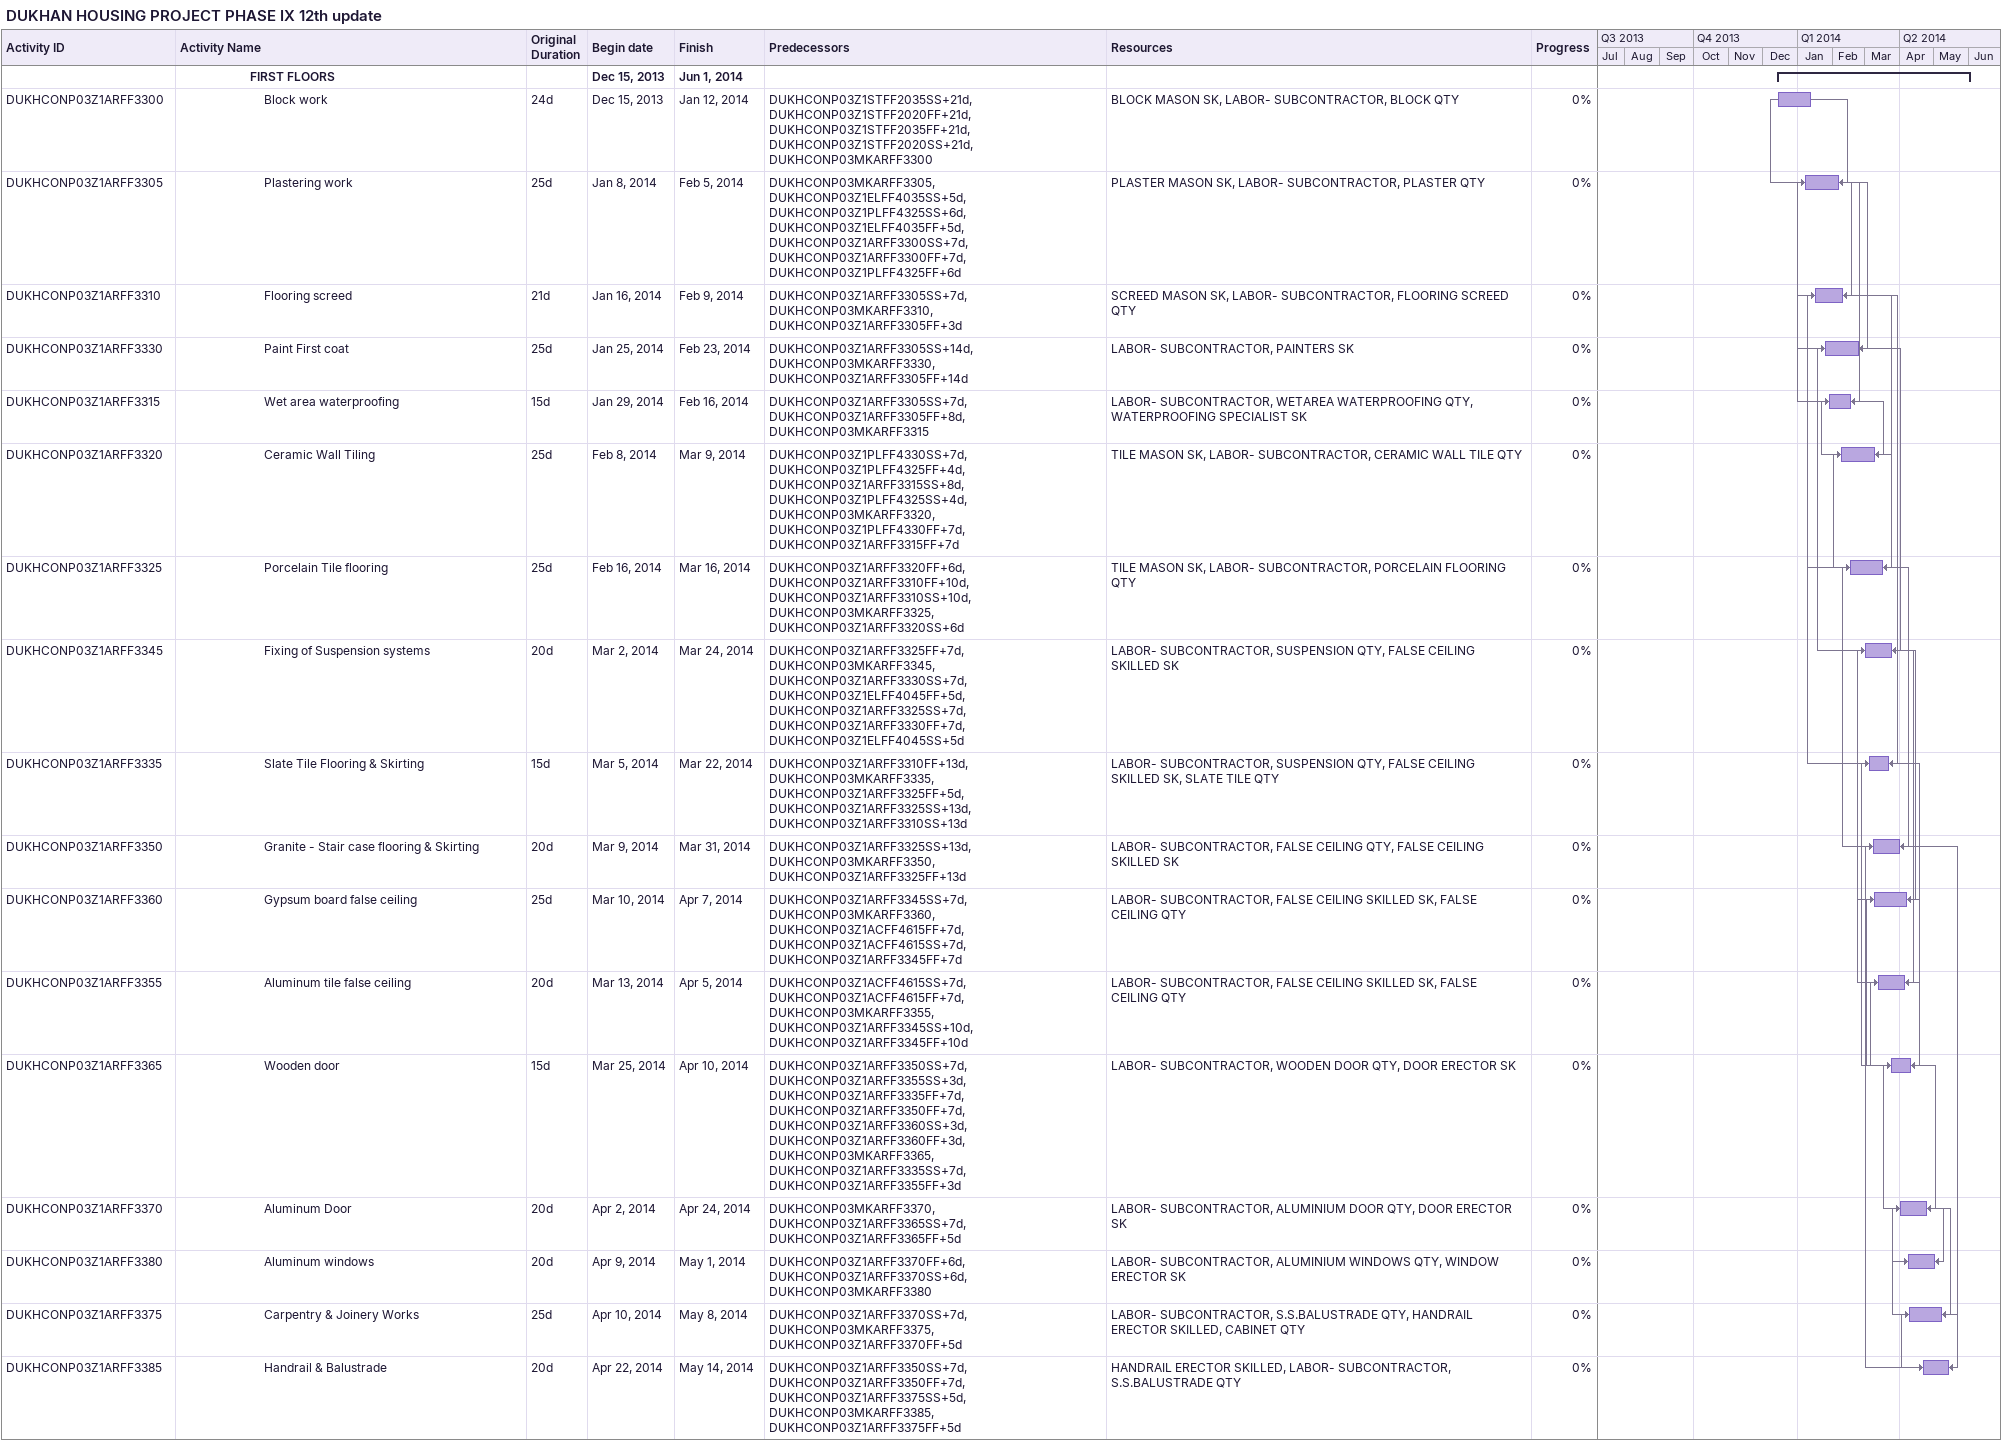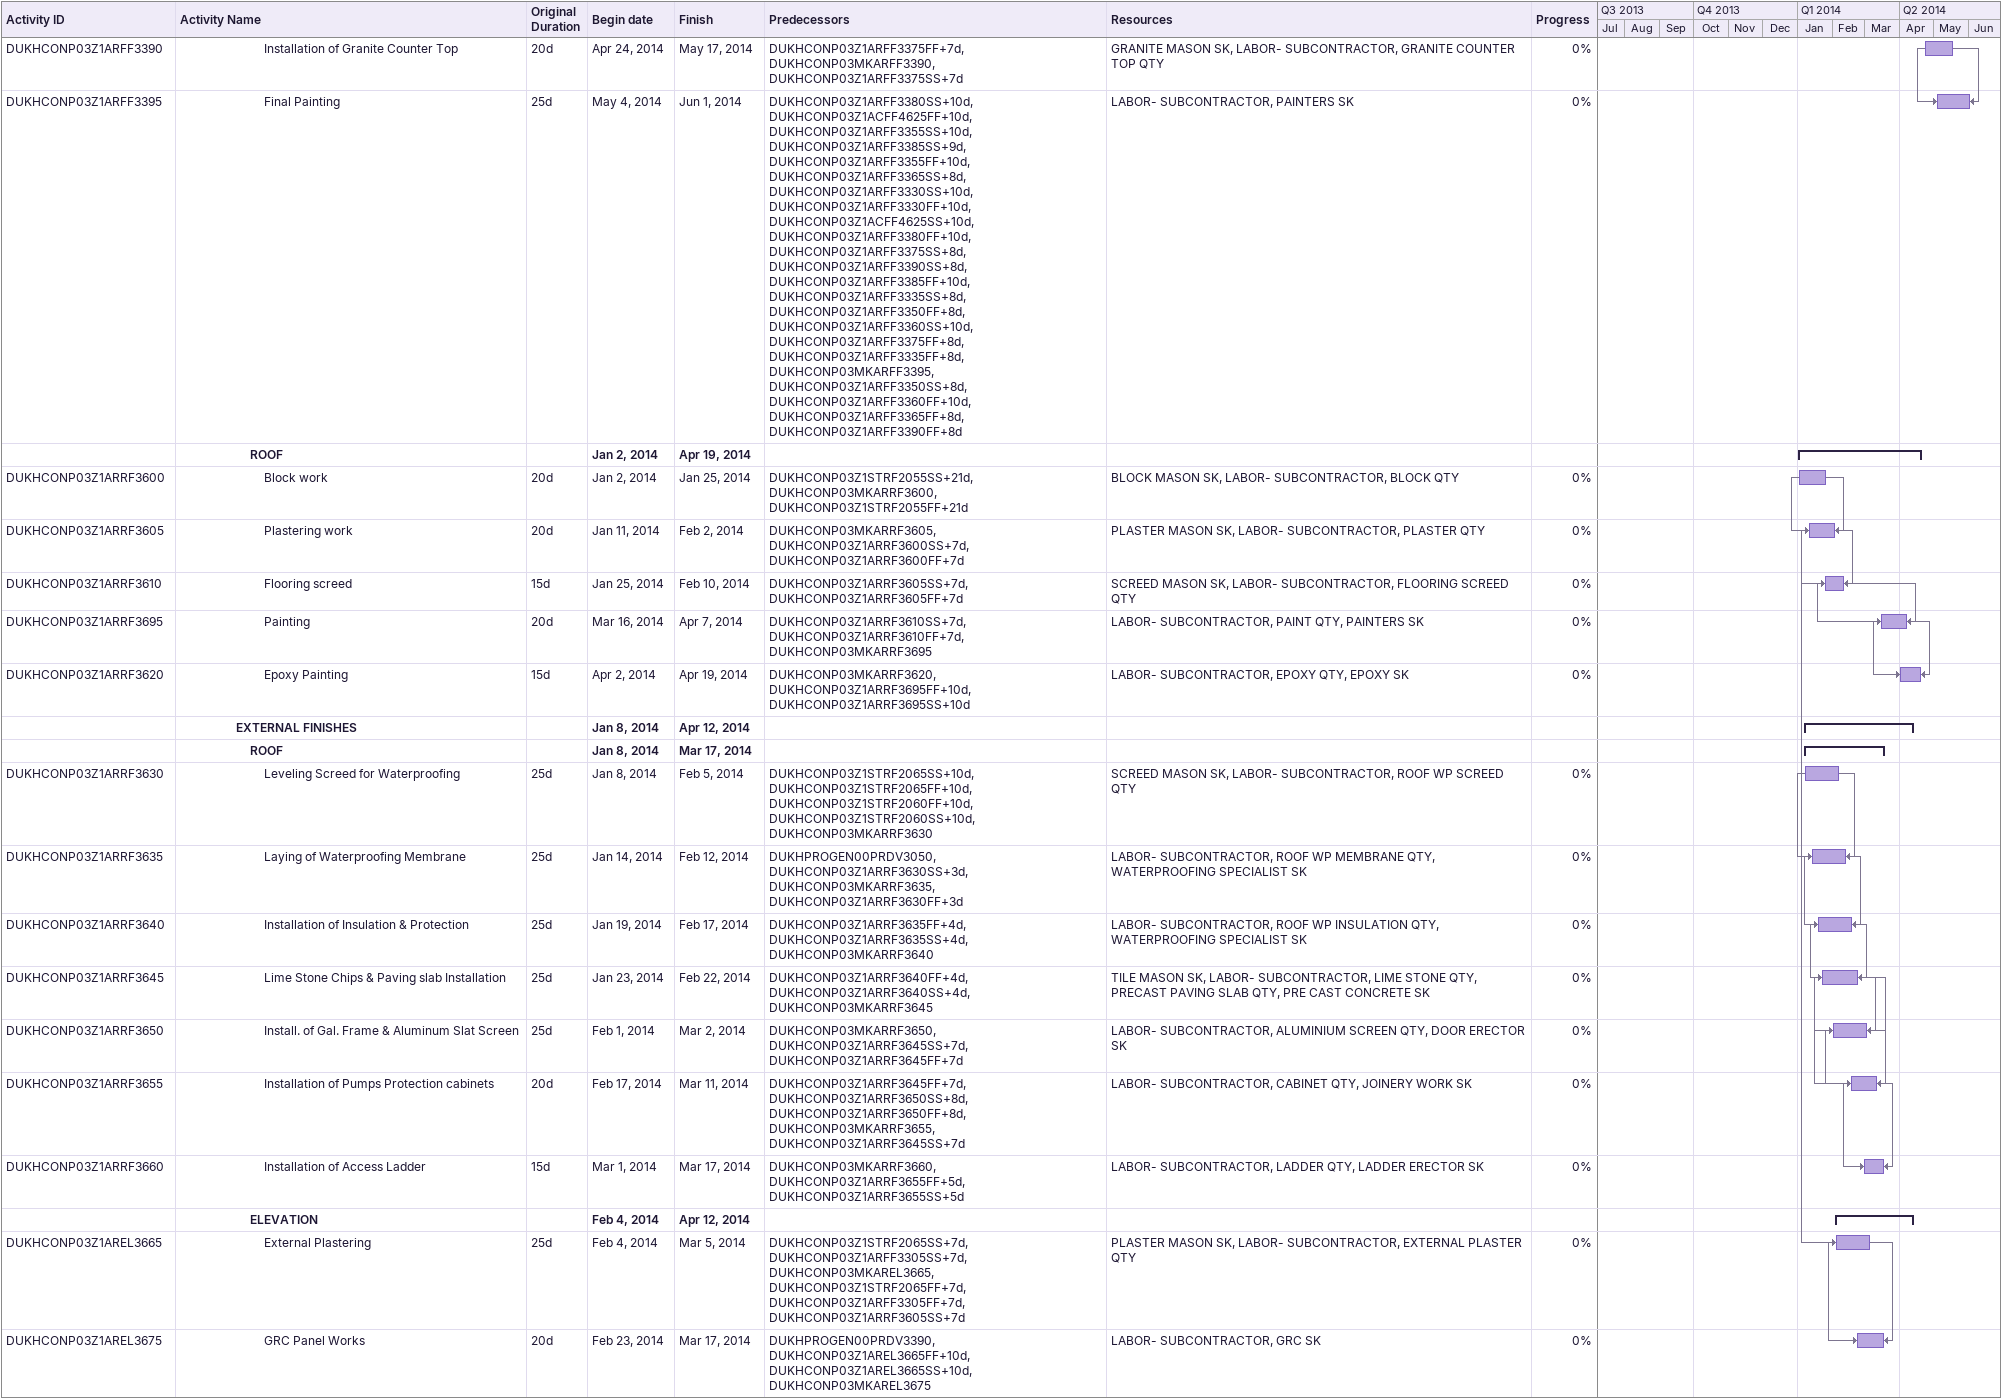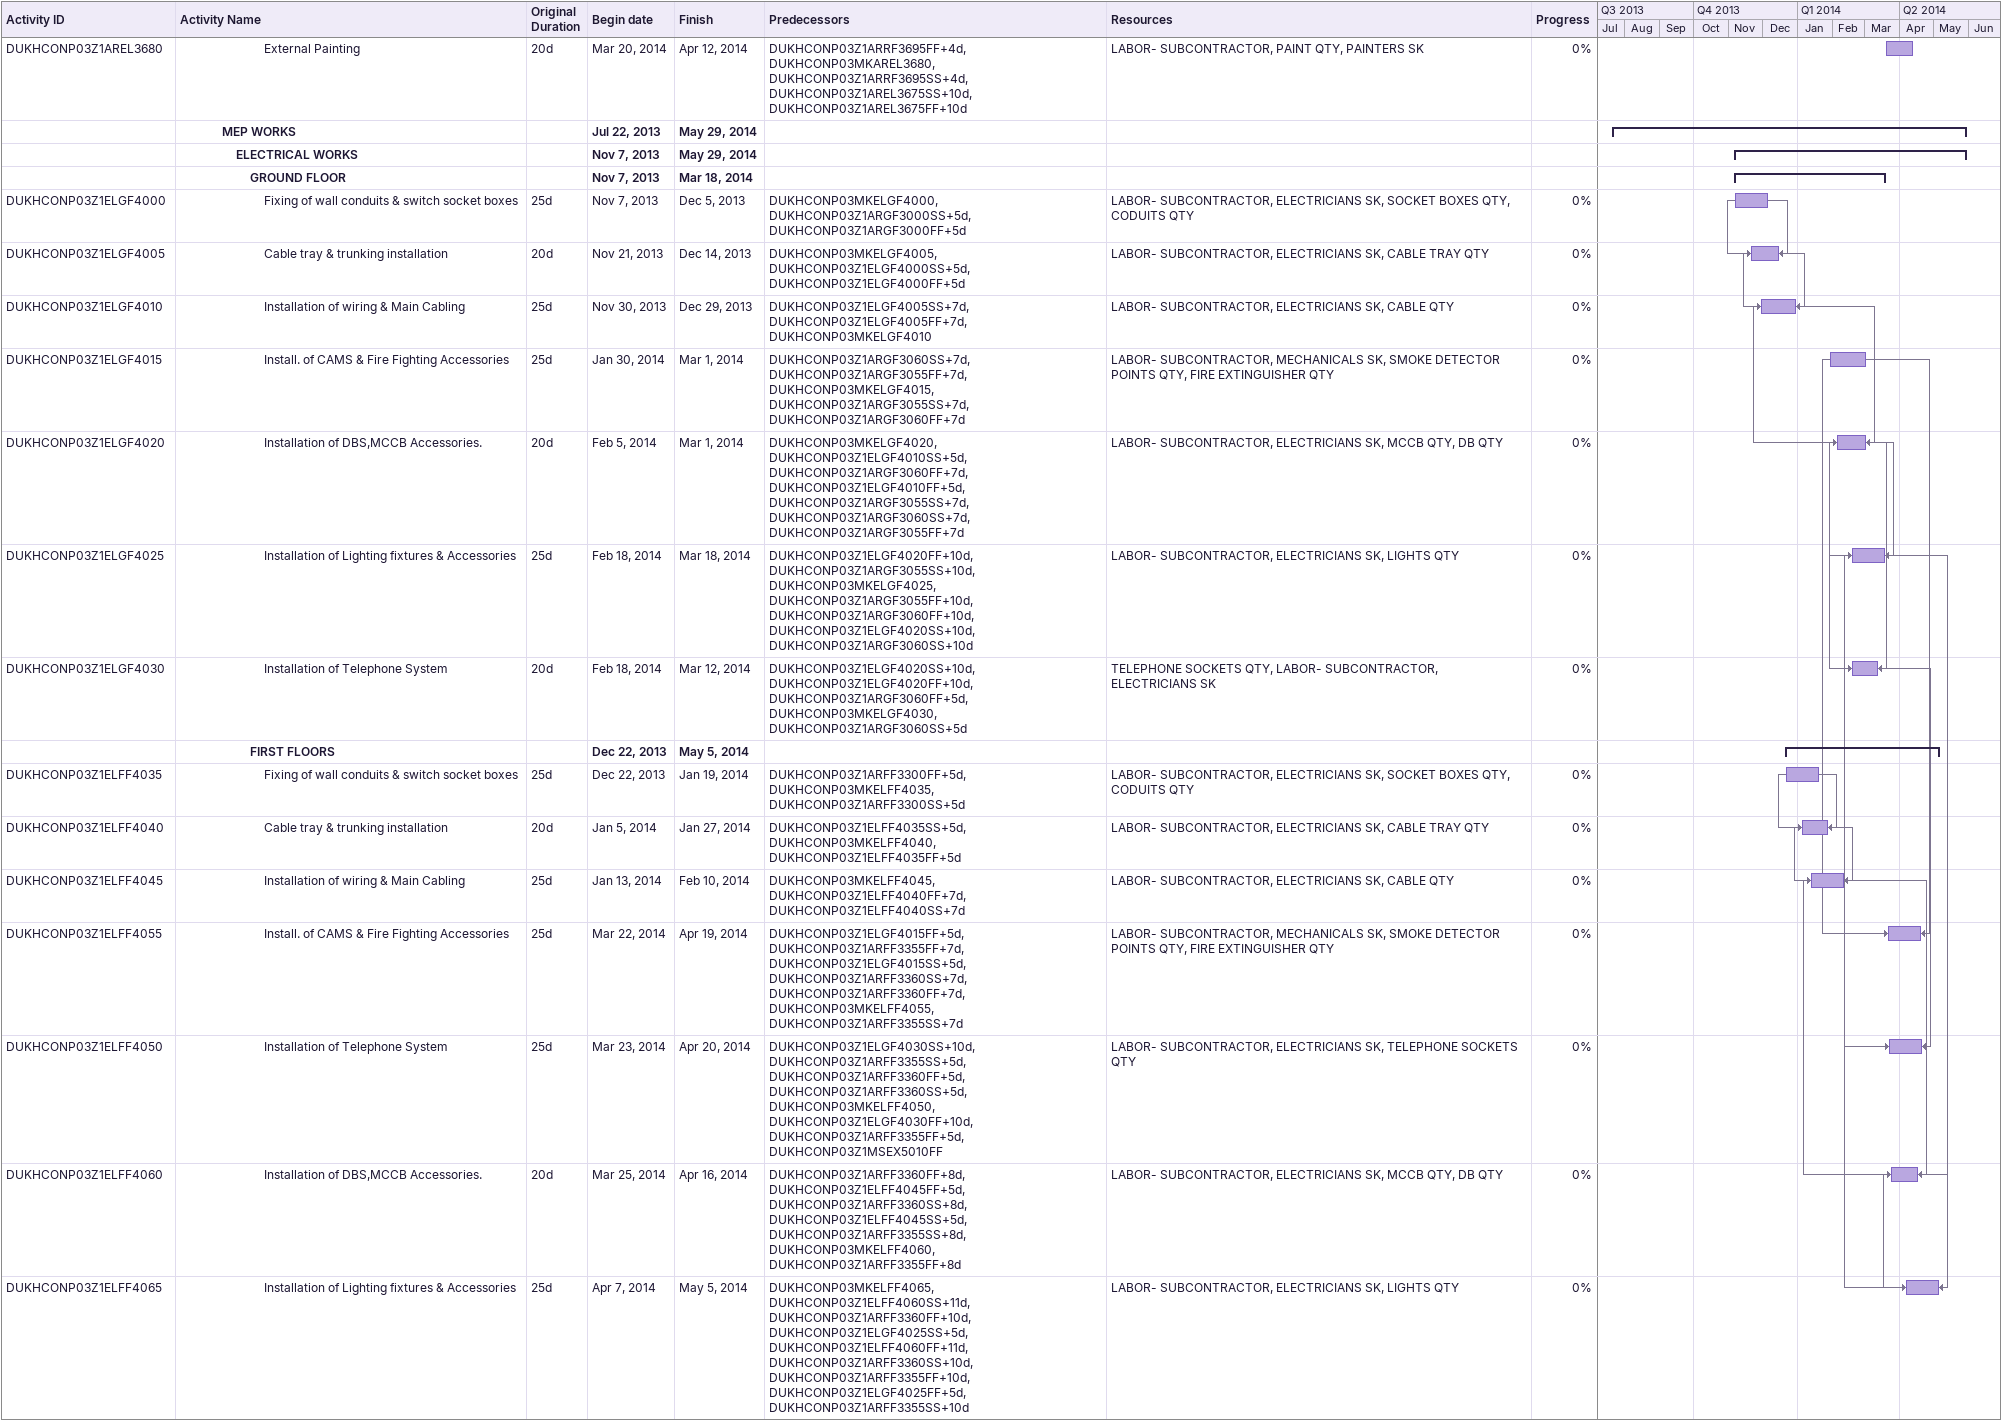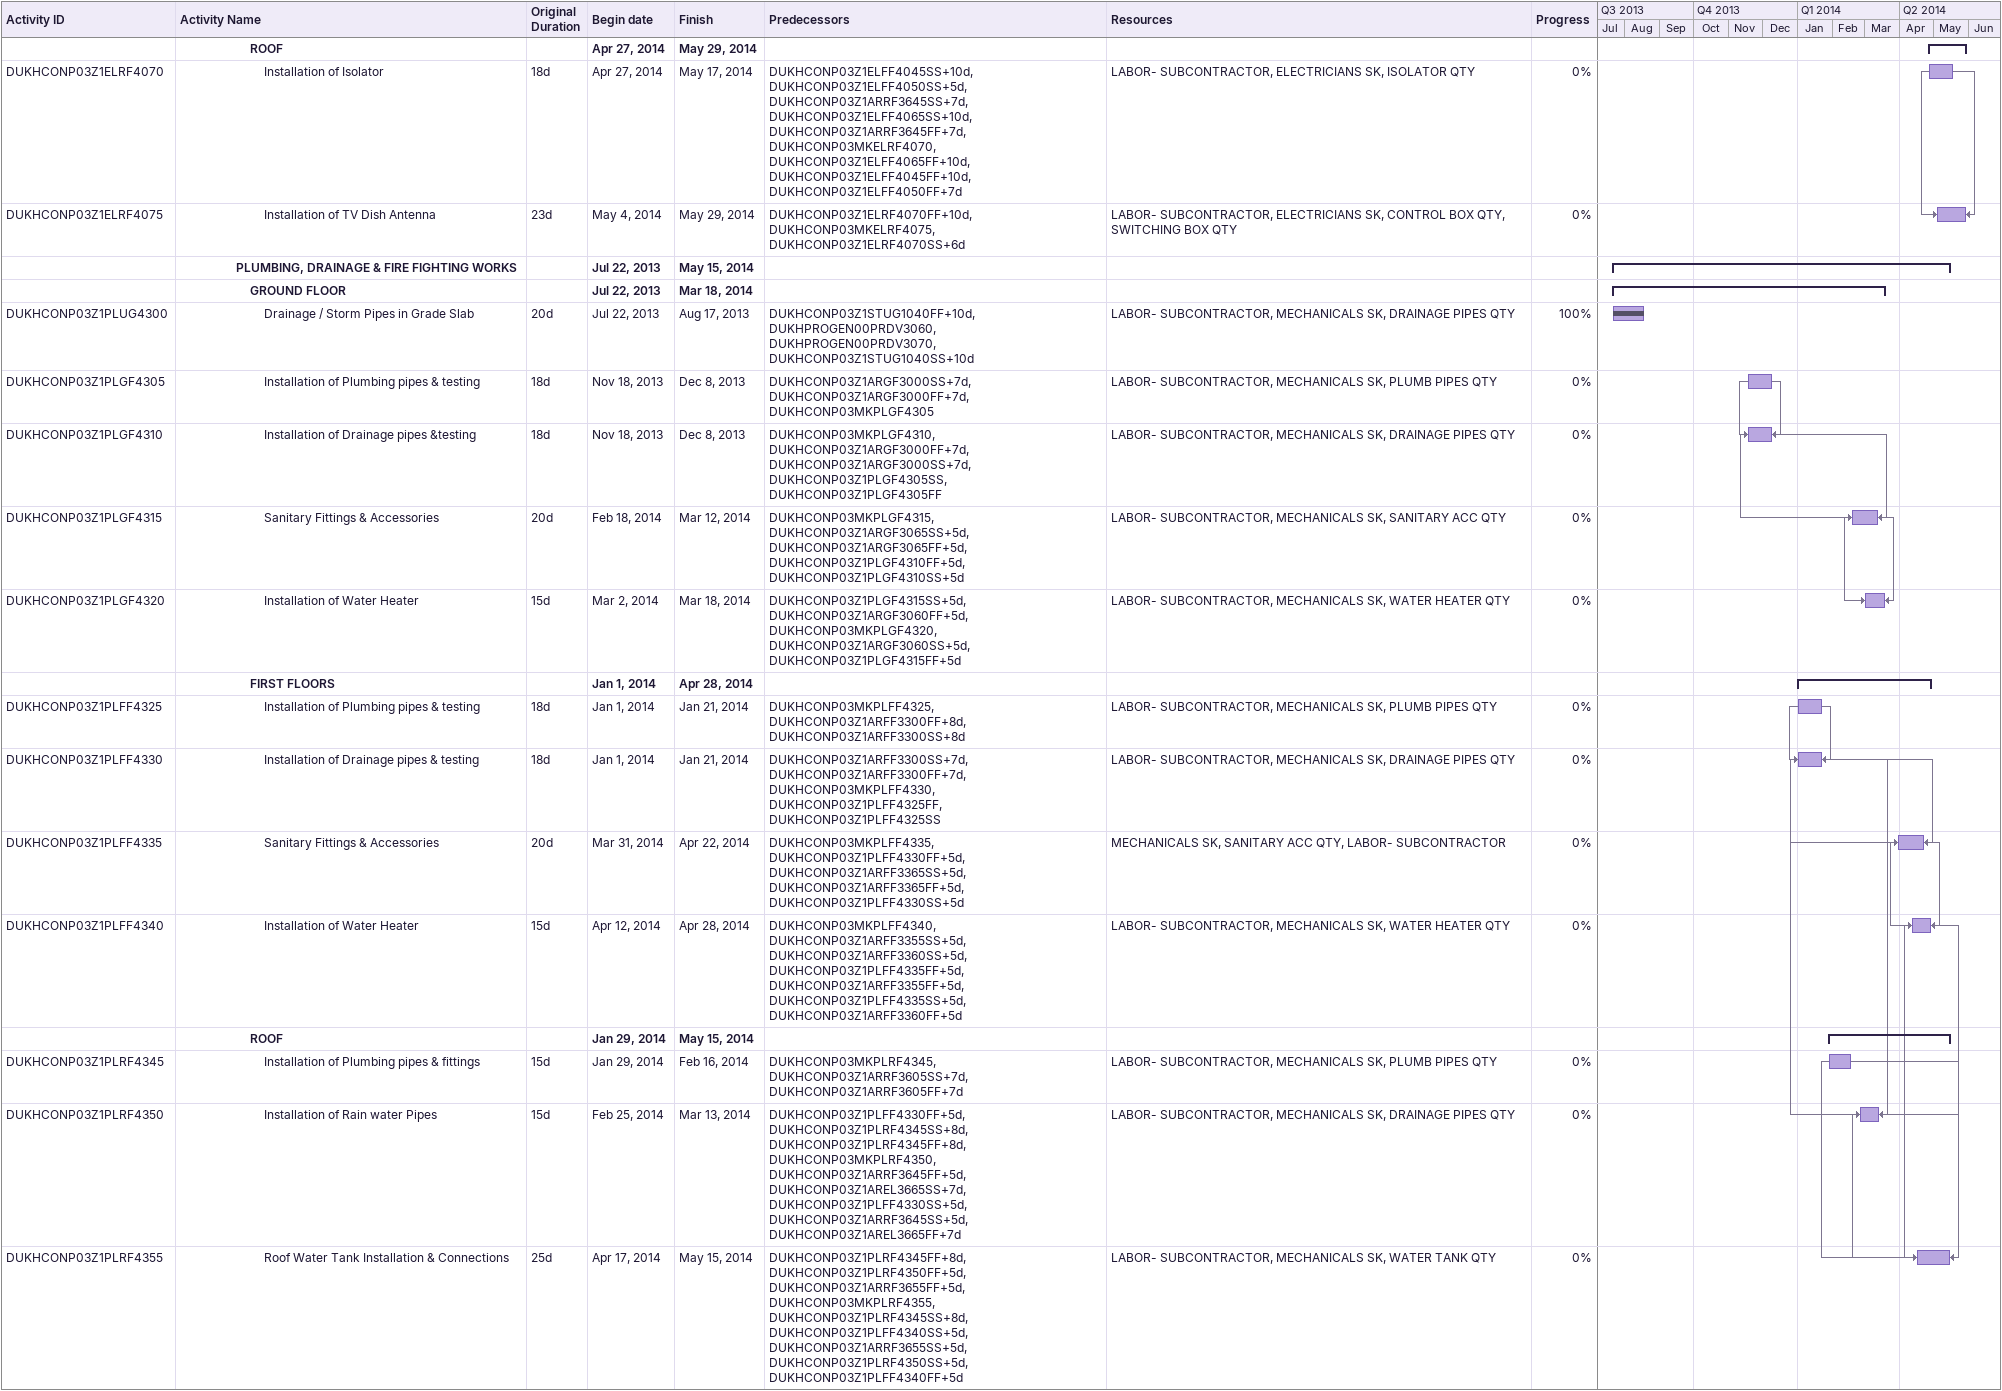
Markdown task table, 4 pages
DUKHAN HOUSING PROJECT PHASE IX 12th update

| ID | Level | Task | Original duration | Start | Finish | Predecessors | Resources | % complete |
|---|---|---|---|---|---|---|---|---|
|  | 6 | **FIRST FLOORS** |  | 2013-12-15 | 2014-06-01 |  |  |  |
| DUKHCONP03Z1ARFF3300 | 7 | Block work | 24d | 2013-12-15 | 2014-01-12 | DUKHCONP03Z1STFF2035SS+21d, DUKHCONP03Z1STFF2020FF+21d, DUKHCONP03Z1STFF2035FF+21d, DUKHCONP03Z1STFF2020SS+21d, DUKHCONP03MKARFF3300 | BLOCK MASON SK, LABOR- SUBCONTRACTOR, BLOCK QTY | 0 |
| DUKHCONP03Z1ARFF3305 | 7 | Plastering work | 25d | 2014-01-08 | 2014-02-05 | DUKHCONP03MKARFF3305, DUKHCONP03Z1ELFF4035SS+5d, DUKHCONP03Z1PLFF4325SS+6d, DUKHCONP03Z1ELFF4035FF+5d, DUKHCONP03Z1ARFF3300SS+7d, DUKHCONP03Z1ARFF3300FF+7d, DUKHCONP03Z1PLFF4325FF+6d | PLASTER MASON SK, LABOR- SUBCONTRACTOR, PLASTER QTY | 0 |
| DUKHCONP03Z1ARFF3310 | 7 | Flooring screed | 21d | 2014-01-16 | 2014-02-09 | DUKHCONP03Z1ARFF3305SS+7d, DUKHCONP03MKARFF3310, DUKHCONP03Z1ARFF3305FF+3d | SCREED MASON SK, LABOR- SUBCONTRACTOR, FLOORING SCREED QTY | 0 |
| DUKHCONP03Z1ARFF3330 | 7 | Paint First coat | 25d | 2014-01-25 | 2014-02-23 | DUKHCONP03Z1ARFF3305SS+14d, DUKHCONP03MKARFF3330, DUKHCONP03Z1ARFF3305FF+14d | LABOR- SUBCONTRACTOR, PAINTERS SK | 0 |
| DUKHCONP03Z1ARFF3315 | 7 | Wet area waterproofing | 15d | 2014-01-29 | 2014-02-16 | DUKHCONP03Z1ARFF3305SS+7d, DUKHCONP03Z1ARFF3305FF+8d, DUKHCONP03MKARFF3315 | LABOR- SUBCONTRACTOR, WETAREA WATERPROOFING QTY, WATERPROOFING SPECIALIST SK | 0 |
| DUKHCONP03Z1ARFF3320 | 7 | Ceramic Wall Tiling | 25d | 2014-02-08 | 2014-03-09 | DUKHCONP03Z1PLFF4330SS+7d, DUKHCONP03Z1PLFF4325FF+4d, DUKHCONP03Z1ARFF3315SS+8d, DUKHCONP03Z1PLFF4325SS+4d, DUKHCONP03MKARFF3320, DUKHCONP03Z1PLFF4330FF+7d, DUKHCONP03Z1ARFF3315FF+7d | TILE MASON SK, LABOR- SUBCONTRACTOR, CERAMIC WALL TILE QTY | 0 |
| DUKHCONP03Z1ARFF3325 | 7 | Porcelain Tile flooring | 25d | 2014-02-16 | 2014-03-16 | DUKHCONP03Z1ARFF3320FF+6d, DUKHCONP03Z1ARFF3310FF+10d, DUKHCONP03Z1ARFF3310SS+10d, DUKHCONP03MKARFF3325, DUKHCONP03Z1ARFF3320SS+6d | TILE MASON SK, LABOR- SUBCONTRACTOR, PORCELAIN FLOORING QTY | 0 |
| DUKHCONP03Z1ARFF3345 | 7 | Fixing of Suspension systems | 20d | 2014-03-02 | 2014-03-24 | DUKHCONP03Z1ARFF3325FF+7d, DUKHCONP03MKARFF3345, DUKHCONP03Z1ARFF3330SS+7d, DUKHCONP03Z1ELFF4045FF+5d, DUKHCONP03Z1ARFF3325SS+7d, DUKHCONP03Z1ARFF3330FF+7d, DUKHCONP03Z1ELFF4045SS+5d | LABOR- SUBCONTRACTOR, SUSPENSION QTY, FALSE CEILING SKILLED SK | 0 |
| DUKHCONP03Z1ARFF3335 | 7 | Slate Tile Flooring & Skirting | 15d | 2014-03-05 | 2014-03-22 | DUKHCONP03Z1ARFF3310FF+13d, DUKHCONP03MKARFF3335, DUKHCONP03Z1ARFF3325FF+5d, DUKHCONP03Z1ARFF3325SS+13d, DUKHCONP03Z1ARFF3310SS+13d | LABOR- SUBCONTRACTOR, SUSPENSION QTY, FALSE CEILING SKILLED SK, SLATE TILE QTY | 0 |
| DUKHCONP03Z1ARFF3350 | 7 | Granite - Stair case flooring & Skirting | 20d | 2014-03-09 | 2014-03-31 | DUKHCONP03Z1ARFF3325SS+13d, DUKHCONP03MKARFF3350, DUKHCONP03Z1ARFF3325FF+13d | LABOR- SUBCONTRACTOR, FALSE CEILING QTY, FALSE CEILING SKILLED SK | 0 |
| DUKHCONP03Z1ARFF3360 | 7 | Gypsum board false ceiling | 25d | 2014-03-10 | 2014-04-07 | DUKHCONP03Z1ARFF3345SS+7d, DUKHCONP03MKARFF3360, DUKHCONP03Z1ACFF4615FF+7d, DUKHCONP03Z1ACFF4615SS+7d, DUKHCONP03Z1ARFF3345FF+7d | LABOR- SUBCONTRACTOR, FALSE CEILING SKILLED SK, FALSE CEILING QTY | 0 |
| DUKHCONP03Z1ARFF3355 | 7 | Aluminum tile false ceiling | 20d | 2014-03-13 | 2014-04-05 | DUKHCONP03Z1ACFF4615SS+7d, DUKHCONP03Z1ACFF4615FF+7d, DUKHCONP03MKARFF3355, DUKHCONP03Z1ARFF3345SS+10d, DUKHCONP03Z1ARFF3345FF+10d | LABOR- SUBCONTRACTOR, FALSE CEILING SKILLED SK, FALSE CEILING QTY | 0 |
| DUKHCONP03Z1ARFF3365 | 7 | Wooden door | 15d | 2014-03-25 | 2014-04-10 | DUKHCONP03Z1ARFF3350SS+7d, DUKHCONP03Z1ARFF3355SS+3d, DUKHCONP03Z1ARFF3335FF+7d, DUKHCONP03Z1ARFF3350FF+7d, DUKHCONP03Z1ARFF3360SS+3d, DUKHCONP03Z1ARFF3360FF+3d, DUKHCONP03MKARFF3365, DUKHCONP03Z1ARFF3335SS+7d, DUKHCONP03Z1ARFF3355FF+3d | LABOR- SUBCONTRACTOR, WOODEN DOOR QTY, DOOR ERECTOR SK | 0 |
| DUKHCONP03Z1ARFF3370 | 7 | Aluminum Door | 20d | 2014-04-02 | 2014-04-24 | DUKHCONP03MKARFF3370, DUKHCONP03Z1ARFF3365SS+7d, DUKHCONP03Z1ARFF3365FF+5d | LABOR- SUBCONTRACTOR, ALUMINIUM DOOR QTY, DOOR ERECTOR SK | 0 |
| DUKHCONP03Z1ARFF3380 | 7 | Aluminum windows | 20d | 2014-04-09 | 2014-05-01 | DUKHCONP03Z1ARFF3370FF+6d, DUKHCONP03Z1ARFF3370SS+6d, DUKHCONP03MKARFF3380 | LABOR- SUBCONTRACTOR, ALUMINIUM WINDOWS QTY, WINDOW ERECTOR SK | 0 |
| DUKHCONP03Z1ARFF3375 | 7 | Carpentry & Joinery Works | 25d | 2014-04-10 | 2014-05-08 | DUKHCONP03Z1ARFF3370SS+7d, DUKHCONP03MKARFF3375, DUKHCONP03Z1ARFF3370FF+5d | LABOR- SUBCONTRACTOR, S.S.BALUSTRADE QTY, HANDRAIL ERECTOR SKILLED, CABINET QTY | 0 |
| DUKHCONP03Z1ARFF3385 | 7 | Handrail & Balustrade | 20d | 2014-04-22 | 2014-05-14 | DUKHCONP03Z1ARFF3350SS+7d, DUKHCONP03Z1ARFF3350FF+7d, DUKHCONP03Z1ARFF3375SS+5d, DUKHCONP03MKARFF3385, DUKHCONP03Z1ARFF3375FF+5d | HANDRAIL ERECTOR SKILLED, LABOR- SUBCONTRACTOR, S.S.BALUSTRADE QTY | 0 |
| DUKHCONP03Z1ARFF3390 | 7 | Installation of Granite Counter Top | 20d | 2014-04-24 | 2014-05-17 | DUKHCONP03Z1ARFF3375FF+7d, DUKHCONP03MKARFF3390, DUKHCONP03Z1ARFF3375SS+7d | GRANITE MASON SK, LABOR- SUBCONTRACTOR, GRANITE COUNTER TOP QTY | 0 |
| DUKHCONP03Z1ARFF3395 | 7 | Final Painting | 25d | 2014-05-04 | 2014-06-01 | DUKHCONP03Z1ARFF3380SS+10d, DUKHCONP03Z1ACFF4625FF+10d, DUKHCONP03Z1ARFF3355SS+10d, DUKHCONP03Z1ARFF3385SS+9d, DUKHCONP03Z1ARFF3355FF+10d, DUKHCONP03Z1ARFF3365SS+8d, DUKHCONP03Z1ARFF3330SS+10d, DUKHCONP03Z1ARFF3330FF+10d, DUKHCONP03Z1ACFF4625SS+10d, DUKHCONP03Z1ARFF3380FF+10d, DUKHCONP03Z1ARFF3375SS+8d, DUKHCONP03Z1ARFF3390SS+8d, DUKHCONP03Z1ARFF3385FF+10d, DUKHCONP03Z1ARFF3335SS+8d, DUKHCONP03Z1ARFF3350FF+8d, DUKHCONP03Z1ARFF3360SS+10d, DUKHCONP03Z1ARFF3375FF+8d, DUKHCONP03Z1ARFF3335FF+8d, DUKHCONP03MKARFF3395, DUKHCONP03Z1ARFF3350SS+8d, DUKHCONP03Z1ARFF3360FF+10d, DUKHCONP03Z1ARFF3365FF+8d, DUKHCONP03Z1ARFF3390FF+8d | LABOR- SUBCONTRACTOR, PAINTERS SK | 0 |
|  | 6 | **ROOF** |  | 2014-01-02 | 2014-04-19 |  |  |  |
| DUKHCONP03Z1ARRF3600 | 7 | Block work | 20d | 2014-01-02 | 2014-01-25 | DUKHCONP03Z1STRF2055SS+21d, DUKHCONP03MKARRF3600, DUKHCONP03Z1STRF2055FF+21d | BLOCK MASON SK, LABOR- SUBCONTRACTOR, BLOCK QTY | 0 |
| DUKHCONP03Z1ARRF3605 | 7 | Plastering work | 20d | 2014-01-11 | 2014-02-02 | DUKHCONP03MKARRF3605, DUKHCONP03Z1ARRF3600SS+7d, DUKHCONP03Z1ARRF3600FF+7d | PLASTER MASON SK, LABOR- SUBCONTRACTOR, PLASTER QTY | 0 |
| DUKHCONP03Z1ARRF3610 | 7 | Flooring screed | 15d | 2014-01-25 | 2014-02-10 | DUKHCONP03Z1ARRF3605SS+7d, DUKHCONP03Z1ARRF3605FF+7d | SCREED MASON SK, LABOR- SUBCONTRACTOR, FLOORING SCREED QTY | 0 |
| DUKHCONP03Z1ARRF3695 | 7 | Painting | 20d | 2014-03-16 | 2014-04-07 | DUKHCONP03Z1ARRF3610SS+7d, DUKHCONP03Z1ARRF3610FF+7d, DUKHCONP03MKARRF3695 | LABOR- SUBCONTRACTOR, PAINT QTY, PAINTERS SK | 0 |
| DUKHCONP03Z1ARRF3620 | 7 | Epoxy Painting | 15d | 2014-04-02 | 2014-04-19 | DUKHCONP03MKARRF3620, DUKHCONP03Z1ARRF3695FF+10d, DUKHCONP03Z1ARRF3695SS+10d | LABOR- SUBCONTRACTOR, EPOXY QTY, EPOXY SK | 0 |
|  | 5 | **EXTERNAL FINISHES** |  | 2014-01-08 | 2014-04-12 |  |  |  |
|  | 6 | **ROOF** |  | 2014-01-08 | 2014-03-17 |  |  |  |
| DUKHCONP03Z1ARRF3630 | 7 | Leveling Screed for Waterproofing | 25d | 2014-01-08 | 2014-02-05 | DUKHCONP03Z1STRF2065SS+10d, DUKHCONP03Z1STRF2065FF+10d, DUKHCONP03Z1STRF2060FF+10d, DUKHCONP03Z1STRF2060SS+10d, DUKHCONP03MKARRF3630 | SCREED MASON SK, LABOR- SUBCONTRACTOR, ROOF WP SCREED QTY | 0 |
| DUKHCONP03Z1ARRF3635 | 7 | Laying of Waterproofing Membrane | 25d | 2014-01-14 | 2014-02-12 | DUKHPROGEN00PRDV3050, DUKHCONP03Z1ARRF3630SS+3d, DUKHCONP03MKARRF3635, DUKHCONP03Z1ARRF3630FF+3d | LABOR- SUBCONTRACTOR, ROOF WP MEMBRANE QTY, WATERPROOFING SPECIALIST SK | 0 |
| DUKHCONP03Z1ARRF3640 | 7 | Installation of Insulation & Protection | 25d | 2014-01-19 | 2014-02-17 | DUKHCONP03Z1ARRF3635FF+4d, DUKHCONP03Z1ARRF3635SS+4d, DUKHCONP03MKARRF3640 | LABOR- SUBCONTRACTOR, ROOF WP INSULATION QTY, WATERPROOFING SPECIALIST SK | 0 |
| DUKHCONP03Z1ARRF3645 | 7 | Lime Stone Chips & Paving slab Installation | 25d | 2014-01-23 | 2014-02-22 | DUKHCONP03Z1ARRF3640FF+4d, DUKHCONP03Z1ARRF3640SS+4d, DUKHCONP03MKARRF3645 | TILE MASON SK, LABOR- SUBCONTRACTOR, LIME STONE QTY, PRECAST PAVING SLAB QTY, PRE CAST CONCRETE SK | 0 |
| DUKHCONP03Z1ARRF3650 | 7 | Install. of Gal. Frame & Aluminum Slat Screen | 25d | 2014-02-01 | 2014-03-02 | DUKHCONP03MKARRF3650, DUKHCONP03Z1ARRF3645SS+7d, DUKHCONP03Z1ARRF3645FF+7d | LABOR- SUBCONTRACTOR, ALUMINIUM SCREEN QTY, DOOR ERECTOR SK | 0 |
| DUKHCONP03Z1ARRF3655 | 7 | Installation of Pumps Protection cabinets | 20d | 2014-02-17 | 2014-03-11 | DUKHCONP03Z1ARRF3645FF+7d, DUKHCONP03Z1ARRF3650SS+8d, DUKHCONP03Z1ARRF3650FF+8d, DUKHCONP03MKARRF3655, DUKHCONP03Z1ARRF3645SS+7d | LABOR- SUBCONTRACTOR, CABINET QTY, JOINERY WORK SK | 0 |
| DUKHCONP03Z1ARRF3660 | 7 | Installation of Access Ladder | 15d | 2014-03-01 | 2014-03-17 | DUKHCONP03MKARRF3660, DUKHCONP03Z1ARRF3655FF+5d, DUKHCONP03Z1ARRF3655SS+5d | LABOR- SUBCONTRACTOR, LADDER QTY, LADDER ERECTOR SK | 0 |
|  | 6 | **ELEVATION** |  | 2014-02-04 | 2014-04-12 |  |  |  |
| DUKHCONP03Z1AREL3665 | 7 | External Plastering | 25d | 2014-02-04 | 2014-03-05 | DUKHCONP03Z1STRF2065SS+7d, DUKHCONP03Z1ARFF3305SS+7d, DUKHCONP03MKAREL3665, DUKHCONP03Z1STRF2065FF+7d, DUKHCONP03Z1ARFF3305FF+7d, DUKHCONP03Z1ARRF3605SS+7d | PLASTER MASON SK, LABOR- SUBCONTRACTOR, EXTERNAL PLASTER QTY | 0 |
| DUKHCONP03Z1AREL3675 | 7 | GRC Panel Works | 20d | 2014-02-23 | 2014-03-17 | DUKHPROGEN00PRDV3390, DUKHCONP03Z1AREL3665FF+10d, DUKHCONP03Z1AREL3665SS+10d, DUKHCONP03MKAREL3675 | LABOR- SUBCONTRACTOR, GRC SK | 0 |
| DUKHCONP03Z1AREL3680 | 7 | External Painting | 20d | 2014-03-20 | 2014-04-12 | DUKHCONP03Z1ARRF3695FF+4d, DUKHCONP03MKAREL3680, DUKHCONP03Z1ARRF3695SS+4d, DUKHCONP03Z1AREL3675SS+10d, DUKHCONP03Z1AREL3675FF+10d | LABOR- SUBCONTRACTOR, PAINT QTY, PAINTERS SK | 0 |
|  | 4 | **MEP WORKS** |  | 2013-07-22 | 2014-05-29 |  |  |  |
|  | 5 | **ELECTRICAL WORKS** |  | 2013-11-07 | 2014-05-29 |  |  |  |
|  | 6 | **GROUND FLOOR** |  | 2013-11-07 | 2014-03-18 |  |  |  |
| DUKHCONP03Z1ELGF4000 | 7 | Fixing of wall conduits & switch socket boxes | 25d | 2013-11-07 | 2013-12-05 | DUKHCONP03MKELGF4000, DUKHCONP03Z1ARGF3000SS+5d, DUKHCONP03Z1ARGF3000FF+5d | LABOR- SUBCONTRACTOR, ELECTRICIANS SK, SOCKET BOXES QTY, CODUITS QTY | 0 |
| DUKHCONP03Z1ELGF4005 | 7 | Cable tray & trunking installation | 20d | 2013-11-21 | 2013-12-14 | DUKHCONP03MKELGF4005, DUKHCONP03Z1ELGF4000SS+5d, DUKHCONP03Z1ELGF4000FF+5d | LABOR- SUBCONTRACTOR, ELECTRICIANS SK, CABLE TRAY QTY | 0 |
| DUKHCONP03Z1ELGF4010 | 7 | Installation of wiring & Main Cabling | 25d | 2013-11-30 | 2013-12-29 | DUKHCONP03Z1ELGF4005SS+7d, DUKHCONP03Z1ELGF4005FF+7d, DUKHCONP03MKELGF4010 | LABOR- SUBCONTRACTOR, ELECTRICIANS SK, CABLE QTY | 0 |
| DUKHCONP03Z1ELGF4015 | 7 | Install. of CAMS & Fire Fighting Accessories | 25d | 2014-01-30 | 2014-03-01 | DUKHCONP03Z1ARGF3060SS+7d, DUKHCONP03Z1ARGF3055FF+7d, DUKHCONP03MKELGF4015, DUKHCONP03Z1ARGF3055SS+7d, DUKHCONP03Z1ARGF3060FF+7d | LABOR- SUBCONTRACTOR, MECHANICALS SK, SMOKE DETECTOR POINTS QTY, FIRE EXTINGUISHER QTY | 0 |
| DUKHCONP03Z1ELGF4020 | 7 | Installation of DBS,MCCB Accessories. | 20d | 2014-02-05 | 2014-03-01 | DUKHCONP03MKELGF4020, DUKHCONP03Z1ELGF4010SS+5d, DUKHCONP03Z1ARGF3060FF+7d, DUKHCONP03Z1ELGF4010FF+5d, DUKHCONP03Z1ARGF3055SS+7d, DUKHCONP03Z1ARGF3060SS+7d, DUKHCONP03Z1ARGF3055FF+7d | LABOR- SUBCONTRACTOR, ELECTRICIANS SK, MCCB QTY, DB QTY | 0 |
| DUKHCONP03Z1ELGF4025 | 7 | Installation of Lighting fixtures & Accessories | 25d | 2014-02-18 | 2014-03-18 | DUKHCONP03Z1ELGF4020FF+10d, DUKHCONP03Z1ARGF3055SS+10d, DUKHCONP03MKELGF4025, DUKHCONP03Z1ARGF3055FF+10d, DUKHCONP03Z1ARGF3060FF+10d, DUKHCONP03Z1ELGF4020SS+10d, DUKHCONP03Z1ARGF3060SS+10d | LABOR- SUBCONTRACTOR, ELECTRICIANS SK, LIGHTS QTY | 0 |
| DUKHCONP03Z1ELGF4030 | 7 | Installation of Telephone System | 20d | 2014-02-18 | 2014-03-12 | DUKHCONP03Z1ELGF4020SS+10d, DUKHCONP03Z1ELGF4020FF+10d, DUKHCONP03Z1ARGF3060FF+5d, DUKHCONP03MKELGF4030, DUKHCONP03Z1ARGF3060SS+5d | TELEPHONE SOCKETS QTY, LABOR- SUBCONTRACTOR, ELECTRICIANS SK | 0 |
|  | 6 | **FIRST FLOORS** |  | 2013-12-22 | 2014-05-05 |  |  |  |
| DUKHCONP03Z1ELFF4035 | 7 | Fixing of wall conduits & switch socket boxes | 25d | 2013-12-22 | 2014-01-19 | DUKHCONP03Z1ARFF3300FF+5d, DUKHCONP03MKELFF4035, DUKHCONP03Z1ARFF3300SS+5d | LABOR- SUBCONTRACTOR, ELECTRICIANS SK, SOCKET BOXES QTY, CODUITS QTY | 0 |
| DUKHCONP03Z1ELFF4040 | 7 | Cable tray & trunking installation | 20d | 2014-01-05 | 2014-01-27 | DUKHCONP03Z1ELFF4035SS+5d, DUKHCONP03MKELFF4040, DUKHCONP03Z1ELFF4035FF+5d | LABOR- SUBCONTRACTOR, ELECTRICIANS SK, CABLE TRAY QTY | 0 |
| DUKHCONP03Z1ELFF4045 | 7 | Installation of wiring & Main Cabling | 25d | 2014-01-13 | 2014-02-10 | DUKHCONP03MKELFF4045, DUKHCONP03Z1ELFF4040FF+7d, DUKHCONP03Z1ELFF4040SS+7d | LABOR- SUBCONTRACTOR, ELECTRICIANS SK, CABLE QTY | 0 |
| DUKHCONP03Z1ELFF4055 | 7 | Install. of CAMS & Fire Fighting Accessories | 25d | 2014-03-22 | 2014-04-19 | DUKHCONP03Z1ELGF4015FF+5d, DUKHCONP03Z1ARFF3355FF+7d, DUKHCONP03Z1ELGF4015SS+5d, DUKHCONP03Z1ARFF3360SS+7d, DUKHCONP03Z1ARFF3360FF+7d, DUKHCONP03MKELFF4055, DUKHCONP03Z1ARFF3355SS+7d | LABOR- SUBCONTRACTOR, MECHANICALS SK, SMOKE DETECTOR POINTS QTY, FIRE EXTINGUISHER QTY | 0 |
| DUKHCONP03Z1ELFF4050 | 7 | Installation of Telephone System | 25d | 2014-03-23 | 2014-04-20 | DUKHCONP03Z1ELGF4030SS+10d, DUKHCONP03Z1ARFF3355SS+5d, DUKHCONP03Z1ARFF3360FF+5d, DUKHCONP03Z1ARFF3360SS+5d, DUKHCONP03MKELFF4050, DUKHCONP03Z1ELGF4030FF+10d, DUKHCONP03Z1ARFF3355FF+5d, DUKHCONP03Z1MSEX5010FF | LABOR- SUBCONTRACTOR, ELECTRICIANS SK, TELEPHONE SOCKETS QTY | 0 |
| DUKHCONP03Z1ELFF4060 | 7 | Installation of DBS,MCCB Accessories. | 20d | 2014-03-25 | 2014-04-16 | DUKHCONP03Z1ARFF3360FF+8d, DUKHCONP03Z1ELFF4045FF+5d, DUKHCONP03Z1ARFF3360SS+8d, DUKHCONP03Z1ELFF4045SS+5d, DUKHCONP03Z1ARFF3355SS+8d, DUKHCONP03MKELFF4060, DUKHCONP03Z1ARFF3355FF+8d | LABOR- SUBCONTRACTOR, ELECTRICIANS SK, MCCB QTY, DB QTY | 0 |
| DUKHCONP03Z1ELFF4065 | 7 | Installation of Lighting fixtures & Accessories | 25d | 2014-04-07 | 2014-05-05 | DUKHCONP03MKELFF4065, DUKHCONP03Z1ELFF4060SS+11d, DUKHCONP03Z1ARFF3360FF+10d, DUKHCONP03Z1ELGF4025SS+5d, DUKHCONP03Z1ELFF4060FF+11d, DUKHCONP03Z1ARFF3360SS+10d, DUKHCONP03Z1ARFF3355FF+10d, DUKHCONP03Z1ELGF4025FF+5d, DUKHCONP03Z1ARFF3355SS+10d | LABOR- SUBCONTRACTOR, ELECTRICIANS SK, LIGHTS QTY | 0 |
|  | 6 | **ROOF** |  | 2014-04-27 | 2014-05-29 |  |  |  |
| DUKHCONP03Z1ELRF4070 | 7 | Installation of Isolator | 18d | 2014-04-27 | 2014-05-17 | DUKHCONP03Z1ELFF4045SS+10d, DUKHCONP03Z1ELFF4050SS+5d, DUKHCONP03Z1ARRF3645SS+7d, DUKHCONP03Z1ELFF4065SS+10d, DUKHCONP03Z1ARRF3645FF+7d, DUKHCONP03MKELRF4070, DUKHCONP03Z1ELFF4065FF+10d, DUKHCONP03Z1ELFF4045FF+10d, DUKHCONP03Z1ELFF4050FF+7d | LABOR- SUBCONTRACTOR, ELECTRICIANS SK, ISOLATOR QTY | 0 |
| DUKHCONP03Z1ELRF4075 | 7 | Installation of TV Dish Antenna | 23d | 2014-05-04 | 2014-05-29 | DUKHCONP03Z1ELRF4070FF+10d, DUKHCONP03MKELRF4075, DUKHCONP03Z1ELRF4070SS+6d | LABOR- SUBCONTRACTOR, ELECTRICIANS SK, CONTROL BOX QTY, SWITCHING BOX QTY | 0 |
|  | 5 | **PLUMBING, DRAINAGE & FIRE FIGHTING WORKS** |  | 2013-07-22 | 2014-05-15 |  |  |  |
|  | 6 | **GROUND FLOOR** |  | 2013-07-22 | 2014-03-18 |  |  |  |
| DUKHCONP03Z1PLUG4300 | 7 | Drainage / Storm Pipes in Grade Slab | 20d | 2013-07-22 | 2013-08-17 | DUKHCONP03Z1STUG1040FF+10d, DUKHPROGEN00PRDV3060, DUKHPROGEN00PRDV3070, DUKHCONP03Z1STUG1040SS+10d | LABOR- SUBCONTRACTOR, MECHANICALS SK, DRAINAGE PIPES QTY | 100 |
| DUKHCONP03Z1PLGF4305 | 7 | Installation of Plumbing pipes & testing | 18d | 2013-11-18 | 2013-12-08 | DUKHCONP03Z1ARGF3000SS+7d, DUKHCONP03Z1ARGF3000FF+7d, DUKHCONP03MKPLGF4305 | LABOR- SUBCONTRACTOR, MECHANICALS SK, PLUMB PIPES QTY | 0 |
| DUKHCONP03Z1PLGF4310 | 7 | Installation of Drainage pipes &testing | 18d | 2013-11-18 | 2013-12-08 | DUKHCONP03MKPLGF4310, DUKHCONP03Z1ARGF3000FF+7d, DUKHCONP03Z1ARGF3000SS+7d, DUKHCONP03Z1PLGF4305SS, DUKHCONP03Z1PLGF4305FF | LABOR- SUBCONTRACTOR, MECHANICALS SK, DRAINAGE PIPES QTY | 0 |
| DUKHCONP03Z1PLGF4315 | 7 | Sanitary Fittings & Accessories | 20d | 2014-02-18 | 2014-03-12 | DUKHCONP03MKPLGF4315, DUKHCONP03Z1ARGF3065SS+5d, DUKHCONP03Z1ARGF3065FF+5d, DUKHCONP03Z1PLGF4310FF+5d, DUKHCONP03Z1PLGF4310SS+5d | LABOR- SUBCONTRACTOR, MECHANICALS SK, SANITARY ACC QTY | 0 |
| DUKHCONP03Z1PLGF4320 | 7 | Installation of Water Heater | 15d | 2014-03-02 | 2014-03-18 | DUKHCONP03Z1PLGF4315SS+5d, DUKHCONP03Z1ARGF3060FF+5d, DUKHCONP03MKPLGF4320, DUKHCONP03Z1ARGF3060SS+5d, DUKHCONP03Z1PLGF4315FF+5d | LABOR- SUBCONTRACTOR, MECHANICALS SK, WATER HEATER QTY | 0 |
|  | 6 | **FIRST FLOORS** |  | 2014-01-01 | 2014-04-28 |  |  |  |
| DUKHCONP03Z1PLFF4325 | 7 | Installation of Plumbing pipes & testing | 18d | 2014-01-01 | 2014-01-21 | DUKHCONP03MKPLFF4325, DUKHCONP03Z1ARFF3300FF+8d, DUKHCONP03Z1ARFF3300SS+8d | LABOR- SUBCONTRACTOR, MECHANICALS SK, PLUMB PIPES QTY | 0 |
| DUKHCONP03Z1PLFF4330 | 7 | Installation of Drainage pipes & testing | 18d | 2014-01-01 | 2014-01-21 | DUKHCONP03Z1ARFF3300SS+7d, DUKHCONP03Z1ARFF3300FF+7d, DUKHCONP03MKPLFF4330, DUKHCONP03Z1PLFF4325FF, DUKHCONP03Z1PLFF4325SS | LABOR- SUBCONTRACTOR, MECHANICALS SK, DRAINAGE PIPES QTY | 0 |
| DUKHCONP03Z1PLFF4335 | 7 | Sanitary Fittings & Accessories | 20d | 2014-03-31 | 2014-04-22 | DUKHCONP03MKPLFF4335, DUKHCONP03Z1PLFF4330FF+5d, DUKHCONP03Z1ARFF3365SS+5d, DUKHCONP03Z1ARFF3365FF+5d, DUKHCONP03Z1PLFF4330SS+5d | MECHANICALS SK, SANITARY ACC QTY, LABOR- SUBCONTRACTOR | 0 |
| DUKHCONP03Z1PLFF4340 | 7 | Installation of Water Heater | 15d | 2014-04-12 | 2014-04-28 | DUKHCONP03MKPLFF4340, DUKHCONP03Z1ARFF3355SS+5d, DUKHCONP03Z1ARFF3360SS+5d, DUKHCONP03Z1PLFF4335FF+5d, DUKHCONP03Z1ARFF3355FF+5d, DUKHCONP03Z1PLFF4335SS+5d, DUKHCONP03Z1ARFF3360FF+5d | LABOR- SUBCONTRACTOR, MECHANICALS SK, WATER HEATER QTY | 0 |
|  | 6 | **ROOF** |  | 2014-01-29 | 2014-05-15 |  |  |  |
| DUKHCONP03Z1PLRF4345 | 7 | Installation of Plumbing pipes & fittings | 15d | 2014-01-29 | 2014-02-16 | DUKHCONP03MKPLRF4345, DUKHCONP03Z1ARRF3605SS+7d, DUKHCONP03Z1ARRF3605FF+7d | LABOR- SUBCONTRACTOR, MECHANICALS SK, PLUMB PIPES QTY | 0 |
| DUKHCONP03Z1PLRF4350 | 7 | Installation of Rain water Pipes | 15d | 2014-02-25 | 2014-03-13 | DUKHCONP03Z1PLFF4330FF+5d, DUKHCONP03Z1PLRF4345SS+8d, DUKHCONP03Z1PLRF4345FF+8d, DUKHCONP03MKPLRF4350, DUKHCONP03Z1ARRF3645FF+5d, DUKHCONP03Z1AREL3665SS+7d, DUKHCONP03Z1PLFF4330SS+5d, DUKHCONP03Z1ARRF3645SS+5d, DUKHCONP03Z1AREL3665FF+7d | LABOR- SUBCONTRACTOR, MECHANICALS SK, DRAINAGE PIPES QTY | 0 |
| DUKHCONP03Z1PLRF4355 | 7 | Roof Water Tank Installation & Connections | 25d | 2014-04-17 | 2014-05-15 | DUKHCONP03Z1PLRF4345FF+8d, DUKHCONP03Z1PLRF4350FF+5d, DUKHCONP03Z1ARRF3655FF+5d, DUKHCONP03MKPLRF4355, DUKHCONP03Z1PLRF4345SS+8d, DUKHCONP03Z1PLFF4340SS+5d, DUKHCONP03Z1ARRF3655SS+5d, DUKHCONP03Z1PLRF4350SS+5d, DUKHCONP03Z1PLFF4340FF+5d | LABOR- SUBCONTRACTOR, MECHANICALS SK, WATER TANK QTY | 0 |
